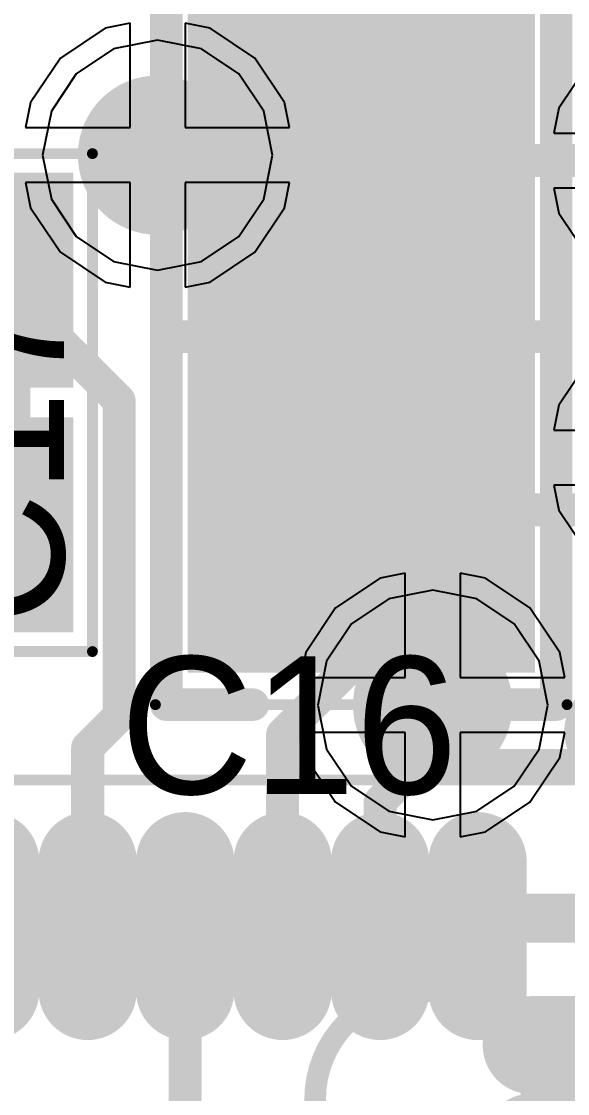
# Model space of a CAD drawing. Header units: millimetres. Extents: x 4 to 93, y 20 to 126.
# Drawn here: x 37.471 to 39.992, y 38.845 to 43.798 of the extents above; entities that cross this region are included whole.
import ezdxf

# ---------------------------------------------------------------- set-up
doc = ezdxf.new("R2010")
doc.units = ezdxf.units.MM
for name, color, linetype in [('BottomLayer', 5, 'Continuous'), ('KeepOutLayer', 6, 'Continuous'), ('Mechanical1', 6, 'Continuous'), ('Mechanical13', 56, 'Continuous'), ('Mechanical15', 56, 'Continuous'), ('MidLayer1', 16, 'Continuous'), ('MidLayer2', 76, 'Continuous'), ('MultiLayer', 9, 'Continuous'), ('TopLayer', 1, 'Continuous'), ('TopOverlay', 2, 'Continuous'), ('TopPaste', 8, 'Continuous'), ('TopSolder', 216, 'Continuous'), ('ViaHoleLayer', 16, 'Continuous')]:
    doc.layers.add(name, color=color, linetype=linetype)

# ---------------------------------------------------------------- blocks, each defined once
blk = doc.blocks.new('CAP_0805_2012_8')
at = {"layer": 'Mechanical13', "const_width": 0.1}
for points in [[(1.1, 0.7), (-1.1, 0.7)], [(-1.1, -0.7), (-1.1, 0.7)], [(1.1, -0.7), (1.1, 0.7)], [(1.1, -0.7), (-1.1, -0.7)]]:
    blk.add_lwpolyline(points, dxfattribs=at)
at = {"layer": 'Mechanical13', "const_width": 0.05}
for points in [[(-1.125, 0.7, 1), (-1.075, 0.7, 1)], [(-1.125, 0.7, 1), (-1.075, 0.7, 1)], [(1.075, 0.7, 1), (1.125, 0.7, 1)], [(1.075, 0.7, 1), (1.125, 0.7, 1)], [(-1.125, -0.7, 1), (-1.075, -0.7, 1)], [(-1.125, -0.7, 1), (-1.075, -0.7, 1)], [(1.075, -0.7, 1), (1.125, -0.7, 1)], [(1.075, -0.7, 1), (1.125, -0.7, 1)]]:
    blk.add_lwpolyline(points, format="xyb", close=True, dxfattribs=at)
at = {"layer": 'Mechanical15'}
for points, const_width in [([(1.7, 0.95), (-1.7, 0.95)], 0.05), ([(-1.7, -0.95), (-1.7, 0.95)], 0.05), ([(1.7, -0.95), (1.7, 0.95)], 0.05), ([(0, -0.5), (0, 0.5)], 0.1), ([(0.5, 0), (-0.5, 0)], 0.1), ([(1.7, -0.95), (-1.7, -0.95)], 0.05)]:
    blk.add_lwpolyline(points, dxfattribs=dict(at, const_width=const_width))
for points, const_width in [([(-1.7125, 0.95, 1), (-1.6875, 0.95, 1)], 0.025), ([(-1.7125, 0.95, 1), (-1.6875, 0.95, 1)], 0.025), ([(1.6875, 0.95, 1), (1.7125, 0.95, 1)], 0.025), ([(1.6875, 0.95, 1), (1.7125, 0.95, 1)], 0.025), ([(-0.025, 0.5, 1), (0.025, 0.5, 1)], 0.05), ([(-0.525, 0, 1), (-0.475, 0, 1)], 0.05), ([(0.475, 0, 1), (0.525, 0, 1)], 0.05), ([(-0.025, -0.5, 1), (0.025, -0.5, 1)], 0.05), ([(-1.7125, -0.95, 1), (-1.6875, -0.95, 1)], 0.025), ([(-1.7125, -0.95, 1), (-1.6875, -0.95, 1)], 0.025), ([(1.6875, -0.95, 1), (1.7125, -0.95, 1)], 0.025), ([(1.6875, -0.95, 1), (1.7125, -0.95, 1)], 0.025)]:
    blk.add_lwpolyline(points, format="xyb", close=True, dxfattribs=dict(at, const_width=const_width))
at = {"layer": 'TopLayer'}
for points in [[(-0.15, -0.7), (-0.15, 0.7), (-1.45, -0.7), (-1.45, 0.7)], [(1.45, -0.7), (1.45, 0.7), (0.15, -0.7), (0.15, 0.7)]]:
    blk.add_solid(points, dxfattribs=at)
at = {"layer": 'TopOverlay', "const_width": 0.15}
for points in [[(-1.7, 0.5), (-1.7, 0.9)], [(1.7, 0.9), (-1.7, 0.9)], [(0, -0.9), (0, 0.9)], [(1.7, 0.5), (1.7, 0.9)], [(-1.7, -0.9), (-1.7, -0.5)], [(1.7, -0.9), (1.7, -0.5)], [(1.7, -0.9), (-1.7, -0.9)]]:
    blk.add_lwpolyline(points, dxfattribs=at)
at = {"layer": 'TopOverlay', "const_width": 0.075}
for points in [[(-1.7375, 0.9, 1), (-1.6625, 0.9, 1)], [(-1.7375, 0.9, 1), (-1.6625, 0.9, 1)], [(-0.0375, 0.9, 1), (0.0375, 0.9, 1)], [(1.6625, 0.9, 1), (1.7375, 0.9, 1)], [(1.6625, 0.9, 1), (1.7375, 0.9, 1)], [(-1.7375, 0.5, 1), (-1.6625, 0.5, 1)], [(1.6625, 0.5, 1), (1.7375, 0.5, 1)], [(-1.7375, -0.5, 1), (-1.6625, -0.5, 1)], [(1.6625, -0.5, 1), (1.7375, -0.5, 1)], [(-1.7375, -0.9, 1), (-1.6625, -0.9, 1)], [(-1.7375, -0.9, 1), (-1.6625, -0.9, 1)], [(-0.0375, -0.9, 1), (0.0375, -0.9, 1)], [(1.6625, -0.9, 1), (1.7375, -0.9, 1)], [(1.6625, -0.9, 1), (1.7375, -0.9, 1)]]:
    blk.add_lwpolyline(points, format="xyb", close=True, dxfattribs=at)
at = {"layer": 'TopPaste'}
for points in [[(-0.15, -0.7), (-0.15, 0.7), (-1.45, -0.7), (-1.45, 0.7)], [(1.45, -0.7), (1.45, 0.7), (0.15, -0.7), (0.15, 0.7)]]:
    blk.add_solid(points, dxfattribs=at)
at = {"layer": 'TopSolder'}
for points in [[(-0.0484, -0.8016), (-0.0484, 0.8016), (-1.5516, -0.8016), (-1.5516, 0.8016)], [(1.5516, -0.8016), (1.5516, 0.8016), (0.0484, -0.8016), (0.0484, 0.8016)]]:
    blk.add_solid(points, dxfattribs=at)
blk = doc.blocks.new('____24')
at = {"layer": 'Mechanical13', "const_width": 0.1}
blk.add_lwpolyline([(-2, -2), (-2, 2)], dxfattribs=at)
at = {"layer": 'Mechanical13'}
for points, const_width in [([(-0.6, 1.1, 1), (-1.6, 1.1, 1)], 0.1), ([(-1.625, 1.1, 1), (-1.575, 1.1, 1)], 0.05)]:
    blk.add_lwpolyline(points, format="xyb", close=True, dxfattribs=dict(at, const_width=const_width))
at = {"layer": 'Mechanical15', "const_width": 0.05}
blk.add_lwpolyline([(-2.575, -2.575), (-2.575, 2.575)], dxfattribs=at)
at = {"layer": 'TopLayer', "const_width": 0.25}
for points in [[(-1.35, 2.2), (-1.35, 1.6)], [(-2.2, 1.35), (-1.6, 1.35)], [(-2.2, 0.9), (-1.6, 0.9)], [(-2.2, 0.45), (-1.6, 0.45)], [(-2.2, 0), (-1.6, 0)], [(-2.2, -0.45), (-1.6, -0.45)]]:
    blk.add_lwpolyline(points, dxfattribs=at)
at = {"layer": 'TopLayer', "const_width": 0.125}
for points in [[(-1.4125, 1.6, 1), (-1.2875, 1.6, 1)], [(-2.2625, 1.35, 1), (-2.1375, 1.35, 1)], [(-1.6625, 1.35, 1), (-1.5375, 1.35, 1)], [(-2.2625, 0.9, 1), (-2.1375, 0.9, 1)], [(-1.6625, 0.9, 1), (-1.5375, 0.9, 1)], [(-2.2625, 0.45, 1), (-2.1375, 0.45, 1)], [(-1.6625, 0.45, 1), (-1.5375, 0.45, 1)], [(-2.2625, 0, 1), (-2.1375, 0, 1)], [(-1.6625, 0, 1), (-1.5375, 0, 1)], [(-2.2625, -0.45, 1), (-2.1375, -0.45, 1)], [(-1.6625, -0.45, 1), (-1.5375, -0.45, 1)]]:
    blk.add_lwpolyline(points, format="xyb", close=True, dxfattribs=at)
at = {"layer": 'TopOverlay', "const_width": 0.25}
blk.add_lwpolyline([(-2.675, 2, 1), (-2.925, 2, 1)], format="xyb", close=True, dxfattribs=at)
at = {"layer": 'TopPaste', "const_width": 0.25}
for points in [[(-1.35, 2.2), (-1.35, 1.6)], [(-2.2, 1.35), (-1.6, 1.35)], [(-2.2, 0.9), (-1.6, 0.9)], [(-2.2, 0.45), (-1.6, 0.45)], [(-2.2, 0), (-1.6, 0)], [(-2.2, -0.45), (-1.6, -0.45)]]:
    blk.add_lwpolyline(points, dxfattribs=at)
at = {"layer": 'TopPaste', "const_width": 0.125}
for points in [[(-1.4125, 1.6, 1), (-1.2875, 1.6, 1)], [(-2.2625, 1.35, 1), (-2.1375, 1.35, 1)], [(-1.6625, 1.35, 1), (-1.5375, 1.35, 1)], [(-2.2625, 0.9, 1), (-2.1375, 0.9, 1)], [(-1.6625, 0.9, 1), (-1.5375, 0.9, 1)], [(-2.2625, 0.45, 1), (-2.1375, 0.45, 1)], [(-1.6625, 0.45, 1), (-1.5375, 0.45, 1)], [(-2.2625, 0, 1), (-2.1375, 0, 1)], [(-1.6625, 0, 1), (-1.5375, 0, 1)], [(-2.2625, -0.45, 1), (-2.1375, -0.45, 1)], [(-1.6625, -0.45, 1), (-1.5375, -0.45, 1)]]:
    blk.add_lwpolyline(points, format="xyb", close=True, dxfattribs=at)
at = {"layer": 'TopSolder', "const_width": 0.4532}
for points in [[(-1.35, 2.2), (-1.35, 1.6)], [(-0.9, 2.2), (-0.9, 1.6)], [(-2.2, 1.35), (-1.6, 1.35)], [(-2.2, 0.9), (-1.6, 0.9)], [(-2.2, 0.45), (-1.6, 0.45)], [(-2.2, 0), (-1.6, 0)], [(-2.2, -0.45), (-1.6, -0.45)], [(-2.2, -0.9), (-1.6, -0.9)]]:
    blk.add_lwpolyline(points, dxfattribs=at)
at = {"layer": 'TopSolder', "const_width": 0.2266}
for points in [[(-1.4633, 1.6, 1), (-1.2367, 1.6, 1)], [(-1.0133, 1.6, 1), (-0.7867, 1.6, 1)], [(-2.3133, 1.35, 1), (-2.0867, 1.35, 1)], [(-1.7133, 1.35, 1), (-1.4867, 1.35, 1)], [(-2.3133, 0.9, 1), (-2.0867, 0.9, 1)], [(-1.7133, 0.9, 1), (-1.4867, 0.9, 1)], [(-2.3133, 0.45, 1), (-2.0867, 0.45, 1)], [(-1.7133, 0.45, 1), (-1.4867, 0.45, 1)], [(-2.3133, 0, 1), (-2.0867, 0, 1)], [(-1.7133, 0, 1), (-1.4867, 0, 1)], [(-2.3133, -0.45, 1), (-2.0867, -0.45, 1)], [(-1.7133, -0.45, 1), (-1.4867, -0.45, 1)], [(-2.3133, -0.9, 1), (-2.0867, -0.9, 1)], [(-1.7133, -0.9, 1), (-1.4867, -0.9, 1)]]:
    blk.add_lwpolyline(points, format="xyb", close=True, dxfattribs=at)
blk = doc.blocks.new('OSCCC200X160X50_37')
at = {"layer": 'Mechanical1'}
for points, const_width in [([(-1.35, -1.15), (-1.35, 1.15)], 0.05), ([(-1.35, 1.15), (1.35, 1.15)], 0.05), ([(1.35, -1.15), (1.35, 1.15)], 0.05), ([(-1, -0.8), (-1, 0.8)], 0.127), ([(-1, 0.8), (1, 0.8)], 0.127), ([(1, -0.8), (1, 0.8)], 0.127), ([(-1, -0.8), (1, -0.8)], 0.127), ([(-1.35, -1.15), (1.35, -1.15)], 0.05)]:
    blk.add_lwpolyline(points, dxfattribs=dict(at, const_width=const_width))
for points, const_width in [([(-1.3625, 1.15, 1), (-1.3375, 1.15, 1)], 0.025), ([(-1.3625, 1.15, 1), (-1.3375, 1.15, 1)], 0.025), ([(1.3375, 1.15, 1), (1.3625, 1.15, 1)], 0.025), ([(1.3375, 1.15, 1), (1.3625, 1.15, 1)], 0.025), ([(-1.0318, 0.8, 1), (-0.9683, 0.8, 1)], 0.0635), ([(-1.0318, 0.8, 1), (-0.9683, 0.8, 1)], 0.0635), ([(0.9683, 0.8, 1), (1.0318, 0.8, 1)], 0.0635), ([(0.9683, 0.8, 1), (1.0318, 0.8, 1)], 0.0635), ([(-0.55, -0.45, 1), (-0.75, -0.45, 1)], 0.2), ([(-0.8, -0.45, 1), (-0.7, -0.45, 1)], 0.1), ([(-0.6, -0.45, 1), (-0.5, -0.45, 1)], 0.1), ([(-1.0318, -0.8, 1), (-0.9683, -0.8, 1)], 0.0635), ([(-1.0318, -0.8, 1), (-0.9683, -0.8, 1)], 0.0635), ([(0.9683, -0.8, 1), (1.0318, -0.8, 1)], 0.0635), ([(0.9683, -0.8, 1), (1.0318, -0.8, 1)], 0.0635), ([(-1.3625, -1.15, 1), (-1.3375, -1.15, 1)], 0.025), ([(-1.3625, -1.15, 1), (-1.3375, -1.15, 1)], 0.025), ([(1.3375, -1.15, 1), (1.3625, -1.15, 1)], 0.025), ([(1.3375, -1.15, 1), (1.3625, -1.15, 1)], 0.025)]:
    blk.add_lwpolyline(points, format="xyb", close=True, dxfattribs=dict(at, const_width=const_width))
at = {"layer": 'TopLayer'}
for points in [[(-0.27, 0.17), (-0.27, 0.96), (-1.16, 0.17), (-1.16, 0.96)], [(1.16, 0.17), (1.16, 0.96), (0.27, 0.17), (0.27, 0.96)], [(-0.27, -0.96), (-0.27, -0.17), (-1.16, -0.96), (-1.16, -0.17)], [(1.16, -0.96), (1.16, -0.17), (0.27, -0.96), (0.27, -0.17)]]:
    blk.add_solid(points, dxfattribs=at)
at = {"layer": 'TopOverlay', "const_width": 0.127}
for points in [[(-0.1, 0.8), (0.1, 0.8)], [(-0.1, -0.8), (0.1, -0.8)]]:
    blk.add_lwpolyline(points, dxfattribs=at)
at = {"layer": 'TopOverlay'}
for points, const_width in [([(-0.1317, 0.8, 1), (-0.0682, 0.8, 1)], 0.0635), ([(0.0682, 0.8, 1), (0.1317, 0.8, 1)], 0.0635), ([(-1.55, -0.55, 1), (-1.75, -0.55, 1)], 0.2), ([(-1.8, -0.55, 1), (-1.7, -0.55, 1)], 0.1), ([(-1.6, -0.55, 1), (-1.5, -0.55, 1)], 0.1), ([(-0.1317, -0.8, 1), (-0.0682, -0.8, 1)], 0.0635), ([(0.0682, -0.8, 1), (0.1317, -0.8, 1)], 0.0635)]:
    blk.add_lwpolyline(points, format="xyb", close=True, dxfattribs=dict(at, const_width=const_width))
at = {"layer": 'TopPaste'}
for points in [[(-0.27, 0.17), (-0.27, 0.96), (-1.16, 0.17), (-1.16, 0.96)], [(1.16, 0.17), (1.16, 0.96), (0.27, 0.17), (0.27, 0.96)], [(-0.27, -0.96), (-0.27, -0.17), (-1.16, -0.96), (-1.16, -0.17)], [(1.16, -0.96), (1.16, -0.17), (0.27, -0.96), (0.27, -0.17)]]:
    blk.add_solid(points, dxfattribs=at)
at = {"layer": 'TopSolder'}
for points in [[(-0.1684, 0.0684), (-0.1684, 1.0616), (-1.2616, 0.0684), (-1.2616, 1.0616)], [(1.2616, 0.0684), (1.2616, 1.0616), (0.1684, 0.0684), (0.1684, 1.0616)], [(-0.1684, -1.0616), (-0.1684, -0.0684), (-1.2616, -1.0616), (-1.2616, -0.0684)], [(1.2616, -1.0616), (1.2616, -0.0684), (0.1684, -1.0616), (0.1684, -0.0684)]]:
    blk.add_solid(points, dxfattribs=at)

msp = doc.modelspace()

# ---------------------------------------------------------------- linework, layer by layer
at = {"layer": 'BottomLayer'}
for p, q in [((37.973, 43.7892), (37.8572, 43.7662)), ((37.973, 43.307), (37.973, 43.7892)), ((38.3428, 43.7662), (38.227, 43.7892)), ((38.227, 43.7892), (38.227, 43.307)), ((37.8572, 43.7662), (37.6513, 43.6287)), ((38.5487, 43.6287), (38.3428, 43.7662)), ((37.6513, 43.6287), (37.5138, 43.4228)), ((38.6862, 43.4228), (38.5487, 43.6287)), ((40.0897, 43.6033), (39.9522, 43.3974)), ((37.5138, 43.4228), (37.4908, 43.307)), ((38.7092, 43.307), (38.6862, 43.4228)), ((39.9522, 43.3974), (39.9292, 43.2816)), ((37.4908, 43.307), (37.973, 43.307)), ((38.227, 43.307), (38.7092, 43.307)), ((39.9292, 43.2816), (40.4114, 43.2816)), ((37.973, 43.053), (37.4908, 43.053)), ((37.4908, 43.053), (37.5138, 42.9372)), ((37.973, 42.5708), (37.973, 43.053)), ((38.7092, 43.053), (38.227, 43.053)), ((38.227, 43.053), (38.227, 42.5708)), ((38.6862, 42.9372), (38.7092, 43.053)), ((40.4114, 43.0276), (39.9292, 43.0276)), ((39.9292, 43.0276), (39.9522, 42.9118)), ((37.5138, 42.9372), (37.6513, 42.7313)), ((38.5487, 42.7313), (38.6862, 42.9372)), ((39.9522, 42.9118), (40.0897, 42.7059)), ((37.6513, 42.7313), (37.8572, 42.5938)), ((38.3428, 42.5938), (38.5487, 42.7313)), ((37.8572, 42.5938), (37.973, 42.5708)), ((38.227, 42.5708), (38.3428, 42.5938)), ((39.1272, 41.2262), (38.9213, 41.0887)), ((39.243, 41.2492), (39.1272, 41.2262)), ((39.243, 40.767), (39.243, 41.2492)), ((39.6128, 41.2262), (39.497, 41.2492)), ((39.497, 41.2492), (39.497, 40.767)), ((39.8187, 41.0887), (39.6128, 41.2262)), ((38.9213, 41.0887), (38.7838, 40.8828)), ((39.9562, 40.8828), (39.8187, 41.0887)), ((38.7838, 40.8828), (38.7608, 40.767)), ((39.9792, 40.767), (39.9562, 40.8828)), ((38.7608, 40.767), (39.243, 40.767)), ((39.497, 40.767), (39.9792, 40.767)), ((39.243, 40.513), (38.7608, 40.513)), ((38.7608, 40.513), (38.7838, 40.3972)), ((39.243, 40.0308), (39.243, 40.513)), ((39.9792, 40.513), (39.497, 40.513)), ((39.497, 40.513), (39.497, 40.0308)), ((39.9562, 40.3972), (39.9792, 40.513)), ((38.7838, 40.3972), (38.9213, 40.1913)), ((39.8187, 40.1913), (39.9562, 40.3972)), ((38.9213, 40.1913), (39.1272, 40.0538)), ((39.6128, 40.0538), (39.8187, 40.1913)), ((39.1272, 40.0538), (39.243, 40.0308)), ((39.497, 40.0308), (39.6128, 40.0538))]:
    msp.add_line(p, q, dxfattribs=at)
at = {"layer": 'BottomLayer', "const_width": 0.3683}
for points in [[(37.9158, 43.18, 1), (38.2841, 43.18, 1)], [(39.1858, 40.64, 1), (39.5541, 40.64, 1)]]:
    msp.add_lwpolyline(points, format="xyb", close=True, dxfattribs=at)
at = {"layer": 'KeepOutLayer', "const_width": 0.254}
msp.add_lwpolyline([(59.4614, 38.5064, 1), (22.8854, 38.5064, 1)], format="xyb", close=True, dxfattribs=at)
at = {"layer": 'MidLayer1'}
for p, q in [((37.973, 43.7892), (37.8572, 43.7662)), ((37.973, 43.307), (37.973, 43.7892)), ((38.3428, 43.7662), (38.227, 43.7892)), ((38.227, 43.7892), (38.227, 43.307)), ((37.8572, 43.7662), (37.6513, 43.6287)), ((38.5487, 43.6287), (38.3428, 43.7662)), ((37.6513, 43.6287), (37.5138, 43.4228)), ((38.6862, 43.4228), (38.5487, 43.6287)), ((40.0897, 43.6033), (39.9522, 43.3974)), ((37.5138, 43.4228), (37.4908, 43.307)), ((38.7092, 43.307), (38.6862, 43.4228)), ((39.9522, 43.3974), (39.9292, 43.2816)), ((37.4908, 43.307), (37.973, 43.307)), ((38.227, 43.307), (38.7092, 43.307)), ((39.9292, 43.2816), (40.4114, 43.2816)), ((37.973, 43.053), (37.4908, 43.053)), ((37.4908, 43.053), (37.5138, 42.9372)), ((37.973, 42.5708), (37.973, 43.053)), ((38.7092, 43.053), (38.227, 43.053)), ((38.227, 43.053), (38.227, 42.5708)), ((38.6862, 42.9372), (38.7092, 43.053)), ((40.4114, 43.0276), (39.9292, 43.0276)), ((39.9292, 43.0276), (39.9522, 42.9118)), ((37.5138, 42.9372), (37.6513, 42.7313)), ((38.5487, 42.7313), (38.6862, 42.9372)), ((39.9522, 42.9118), (40.0897, 42.7059)), ((37.6513, 42.7313), (37.8572, 42.5938)), ((38.3428, 42.5938), (38.5487, 42.7313)), ((37.8572, 42.5938), (37.973, 42.5708)), ((38.227, 42.5708), (38.3428, 42.5938)), ((39.1272, 41.2262), (38.9213, 41.0887)), ((39.243, 41.2492), (39.1272, 41.2262)), ((39.243, 40.767), (39.243, 41.2492)), ((39.6128, 41.2262), (39.497, 41.2492)), ((39.497, 41.2492), (39.497, 40.767)), ((39.8187, 41.0887), (39.6128, 41.2262)), ((38.9213, 41.0887), (38.7838, 40.8828)), ((39.9562, 40.8828), (39.8187, 41.0887)), ((38.7838, 40.8828), (38.7608, 40.767)), ((39.9792, 40.767), (39.9562, 40.8828)), ((38.7608, 40.767), (39.243, 40.767)), ((39.497, 40.767), (39.9792, 40.767)), ((39.243, 40.513), (38.7608, 40.513)), ((38.7608, 40.513), (38.7838, 40.3972)), ((39.243, 40.0308), (39.243, 40.513)), ((39.9792, 40.513), (39.497, 40.513)), ((39.497, 40.513), (39.497, 40.0308)), ((39.9562, 40.3972), (39.9792, 40.513)), ((38.7838, 40.3972), (38.9213, 40.1913)), ((39.8187, 40.1913), (39.9562, 40.3972)), ((38.9213, 40.1913), (39.1272, 40.0538)), ((39.6128, 40.0538), (39.8187, 40.1913)), ((39.1272, 40.0538), (39.243, 40.0308)), ((39.497, 40.0308), (39.6128, 40.0538))]:
    msp.add_line(p, q, dxfattribs=at)
at = {"layer": 'MidLayer1', "const_width": 0.3683}
for points in [[(37.9158, 43.18, 1), (38.2841, 43.18, 1)], [(39.1858, 40.64, 1), (39.5541, 40.64, 1)]]:
    msp.add_lwpolyline(points, format="xyb", close=True, dxfattribs=at)
at = {"layer": 'MidLayer2'}
for p, q in [((38.1, 43.7109), (37.8968, 43.6705)), ((38.3032, 43.6705), (38.1, 43.7109)), ((37.8968, 43.6705), (37.7246, 43.5554)), ((38.4754, 43.5554), (38.3032, 43.6705)), ((37.7246, 43.5554), (37.6095, 43.3832)), ((38.5905, 43.3832), (38.4754, 43.5554)), ((37.6095, 43.3832), (37.5691, 43.18)), ((38.6309, 43.18), (38.5905, 43.3832)), ((37.5691, 43.18), (37.6095, 42.9768)), ((38.5905, 42.9768), (38.6309, 43.18)), ((37.6095, 42.9768), (37.7246, 42.8046)), ((38.4754, 42.8046), (38.5905, 42.9768)), ((37.7246, 42.8046), (37.8968, 42.6895)), ((38.3032, 42.6895), (38.4754, 42.8046)), ((37.8968, 42.6895), (38.1, 42.6491)), ((38.1, 42.6491), (38.3032, 42.6895)), ((40.0897, 42.2317), (39.9522, 42.0258)), ((39.9522, 42.0258), (39.9292, 41.91)), ((39.9292, 41.91), (40.4114, 41.91)), ((40.4114, 41.656), (39.9292, 41.656)), ((39.9292, 41.656), (39.9522, 41.5402)), ((39.9522, 41.5402), (40.0897, 41.3343)), ((39.37, 41.1709), (39.1668, 41.1305)), ((39.5732, 41.1305), (39.37, 41.1709)), ((39.1668, 41.1305), (38.9946, 41.0154)), ((39.7454, 41.0154), (39.5732, 41.1305)), ((38.9946, 41.0154), (38.8795, 40.8432)), ((39.8605, 40.8432), (39.7454, 41.0154)), ((38.8795, 40.8432), (38.8391, 40.64)), ((39.9009, 40.64), (39.8605, 40.8432)), ((38.8391, 40.64), (38.8795, 40.4368)), ((39.8605, 40.4368), (39.9009, 40.64)), ((38.8795, 40.4368), (38.9946, 40.2646)), ((39.7454, 40.2646), (39.8605, 40.4368)), ((38.9946, 40.2646), (39.1668, 40.1495)), ((39.5732, 40.1495), (39.7454, 40.2646)), ((39.1668, 40.1495), (39.37, 40.1091)), ((39.37, 40.1091), (39.5732, 40.1495))]:
    msp.add_line(p, q, dxfattribs=at)
at = {"layer": 'MidLayer2', "const_width": 0.3683}
for points in [[(37.9158, 43.18, 1), (38.2841, 43.18, 1)], [(39.1858, 40.64, 1), (39.5541, 40.64, 1)]]:
    msp.add_lwpolyline(points, format="xyb", close=True, dxfattribs=at)
at = {"layer": 'MultiLayer', "const_width": 0.3683}
for points in [[(37.9158, 43.18, 1), (38.2841, 43.18, 1)], [(39.1858, 40.64, 1), (39.5541, 40.64, 1)]]:
    msp.add_lwpolyline(points, format="xyb", close=True, dxfattribs=at)
at = {"layer": 'TopLayer', "const_width": 0.1524}
for points in [[(39.0398, 43.1418), (39.0526, 43.1546)], [(39.0526, 43.1546), (40.5384, 43.1546)], [(37.3658, 42.602), (37.9222, 42.0456)], [(37.9222, 40.5892), (37.9222, 42.0456)], [(39.0398, 41.5418), (40.2972, 41.5418)], [(39.0398, 40.8686), (39.0398, 41.5418)], [(38.677, 40.5058), (39.0398, 40.8686)], [(37.777, 40.444), (37.9222, 40.5892)], [(38.677, 39.619), (38.677, 40.5058)], [(37.777, 39.619), (37.777, 40.444)], [(39.127, 40.1938), (39.2938, 40.3606)], [(39.2938, 40.3606), (41.402, 40.3606)], [(39.127, 39.619), (39.127, 40.1938)], [(38.227, 37.719), (38.227, 39.619)], [(39.577, 39.619), (41.4224, 39.619)]]:
    msp.add_lwpolyline(points, dxfattribs=at)
at = {"layer": 'TopLayer', "const_width": 0.0762}
for points in [[(39.0017, 43.1418, 1), (39.0779, 43.1418, 1)], [(39.0145, 43.1546, 1), (39.0907, 43.1546, 1)], [(39.0145, 43.1546, 1), (39.0907, 43.1546, 1)], [(37.8841, 42.0456, 1), (37.9603, 42.0456, 1)], [(37.8841, 42.0456, 1), (37.9603, 42.0456, 1)], [(39.0017, 41.5418, 1), (39.0779, 41.5418, 1)], [(39.0017, 41.5418, 1), (39.0779, 41.5418, 1)], [(39.0017, 40.8686, 1), (39.0779, 40.8686, 1)], [(39.0017, 40.8686, 1), (39.0779, 40.8686, 1)], [(37.8841, 40.5892, 1), (37.9603, 40.5892, 1)], [(37.8841, 40.5892, 1), (37.9603, 40.5892, 1)], [(38.6389, 40.5058, 1), (38.7151, 40.5058, 1)], [(38.6389, 40.5058, 1), (38.7151, 40.5058, 1)], [(37.7389, 40.444, 1), (37.8151, 40.444, 1)], [(37.7389, 40.444, 1), (37.8151, 40.444, 1)], [(39.2557, 40.3606, 1), (39.3319, 40.3606, 1)], [(39.2557, 40.3606, 1), (39.3319, 40.3606, 1)], [(39.0889, 40.1938, 1), (39.1651, 40.1938, 1)], [(39.0889, 40.1938, 1), (39.1651, 40.1938, 1)], [(37.7389, 39.619, 1), (37.8151, 39.619, 1)], [(38.1889, 39.619, 1), (38.2651, 39.619, 1)], [(38.6389, 39.619, 1), (38.7151, 39.619, 1)], [(39.0889, 39.619, 1), (39.1651, 39.619, 1)], [(39.5389, 39.619, 1), (39.6151, 39.619, 1)]]:
    msp.add_lwpolyline(points, format="xyb", close=True, dxfattribs=at)
at = {"layer": 'ViaHoleLayer', "const_width": 0.15}
for points in [[(38.025, 43.18, 1), (38.175, 43.18, 1)], [(39.295, 40.64, 1), (39.445, 40.64, 1)]]:
    msp.add_lwpolyline(points, format="xyb", close=True, dxfattribs=at)

# ---------------------------------------------------------------- block references
for name, p, rotation in [('CAP_0805_2012_8', (39.0398, 42.3418), 270), ('OSCCC200X160X50_37', (36.449, 42.037), 360), ('____24', (38.227, 37.719), 270)]:
    msp.add_blockref(name, p, dxfattribs=dict(rotation=rotation))

# ---------------------------------------------------------------- texts
at = {"layer": 'TopOverlay'}
msp.add_text('C17', height=0.635, rotation=90, dxfattribs=at).set_placement((37.6682, 41.005))
msp.add_text('C16', height=0.635, dxfattribs=at).set_placement((37.9266, 40.2292))

doc.saveas('drawing.dxf')
